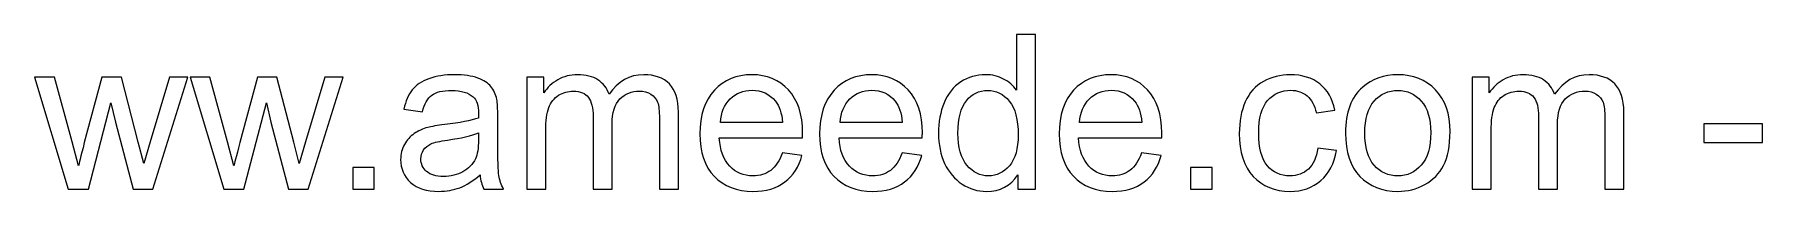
# Model space of a CAD drawing. Header units: millimetres. Extents: x -599 to 1818, y -719 to 408.
# Drawn here: x 620 to 1221, y -719 to -665 of the extents above; entities that cross this region are included whole.
import ezdxf

# ---------------------------------------------------------------- set-up
doc = ezdxf.new("R2010")
doc.units = ezdxf.units.MM
doc.header["$MEASUREMENT"] = 0
doc.layers.add('Layer 1', color=7, linetype='Continuous')

msp = doc.modelspace()

# ---------------------------------------------------------------- linework, layer by layer
at = {"layer": 'Layer 1', "color": 250}
for points, knots in [([(962.0584, -718.5801), (962.0584, -718.5801), (962.0584, -713.6508), (962.0584, -713.6508), (962.0584, -713.6508), (959.6, -717.4819), (955.981, -719.4037), (951.2015, -719.4037), (951.2015, -719.4037), (948.1066, -719.4037), (945.2613, -718.5551), (942.6781, -716.8455), (942.6781, -716.8455), (940.0824, -715.1483), (938.0733, -712.7648), (936.6381, -709.7198), (936.6381, -709.7198), (935.2155, -706.6624), (934.5042, -703.1557), (934.5042, -699.1873), (934.5042, -699.1873), (934.5042, -695.3187), (935.1531, -691.8121), (936.4385, -688.6548), (936.4385, -688.6548), (937.7363, -685.51), (939.6706, -683.0891), (942.2538, -681.4168), (942.2538, -681.4168), (944.8245, -679.7321), (947.7197, -678.896), (950.902, -678.896), (950.902, -678.896), (953.2481, -678.896), (955.3321, -679.3952), (957.1541, -680.3811), (957.1541, -680.3811), (958.976, -681.3669), (960.4611, -682.6648), (961.6092, -684.2496), (961.6092, -684.2496), (961.6092, -684.2496), (961.6092, -664.9692), (961.6092, -664.9692), (961.6092, -664.9692), (961.6092, -664.9692), (968.1982, -664.9692), (968.1982, -664.9692), (968.1982, -664.9692), (968.1982, -664.9692), (968.1982, -718.5801), (968.1982, -718.5801), (968.1982, -718.5801), (968.1982, -718.5801), (962.0584, -718.5801), (962.0584, -718.5801)], [0, 0, 0, 0, 0.06666667, 0.06666667, 0.06666667, 0.06666667, 0.13333333, 0.13333333, 0.13333333, 0.13333333, 0.2, 0.2, 0.2, 0.2, 0.26666667, 0.26666667, 0.26666667, 0.26666667, 0.33333333, 0.33333333, 0.33333333, 0.33333333, 0.4, 0.4, 0.4, 0.4, 0.46666667, 0.46666667, 0.46666667, 0.46666667, 0.53333333, 0.53333333, 0.53333333, 0.53333333, 0.6, 0.6, 0.6, 0.6, 0.66666667, 0.66666667, 0.66666667, 0.66666667, 0.73333333, 0.73333333, 0.73333333, 0.73333333, 0.8, 0.8, 0.8, 0.8, 0.86666667, 0.86666667, 0.86666667, 0.86666667, 1, 1, 1, 1]), ([(775.0566, -713.7132), (772.6107, -715.7972), (770.2521, -717.2573), (767.9934, -718.1184), (767.9934, -718.1184), (765.7346, -718.9794), (763.3136, -719.4037), (760.7179, -719.4037), (760.7179, -719.4037), (756.45, -719.4037), (753.168, -718.368), (750.8718, -716.2839), (750.8718, -716.2839), (748.5756, -714.2124), (747.4275, -711.5543), (747.4275, -708.3221), (747.4275, -708.3221), (747.4275, -706.4253), (747.8643, -704.6907), (748.7254, -703.1183), (748.7254, -703.1183), (749.5989, -701.5459), (750.7345, -700.298), (752.1322, -699.3495), (752.1322, -699.3495), (753.5424, -698.4011), (755.1147, -697.6773), (756.8743, -697.1906), (756.8743, -697.1906), (758.1722, -696.8537), (760.1314, -696.5292), (762.7396, -696.2048), (762.7396, -696.2048), (768.0557, -695.5808), (771.9867, -694.8196), (774.4951, -693.946), (774.4951, -693.946), (774.52, -693.0475), (774.5325, -692.4735), (774.5325, -692.2364), (774.5325, -692.2364), (774.5325, -689.5658), (773.9085, -687.6814), (772.6606, -686.5833), (772.6606, -686.5833), (770.9759, -685.0982), (768.4676, -684.362), (765.1481, -684.362), (765.1481, -684.362), (762.0407, -684.362), (759.7446, -684.911), (758.272, -685.9967), (758.272, -685.9967), (756.787, -687.0824), (755.7013, -689.0042), (754.99, -691.7746), (754.99, -691.7746), (754.99, -691.7746), (748.5507, -690.8761), (748.5507, -690.8761), (748.5507, -690.8761), (749.1372, -688.1182), (750.0981, -685.8844), (751.4458, -684.1872), (751.4458, -684.1872), (752.7936, -682.4901), (754.7404, -681.1922), (757.2861, -680.2688), (757.2861, -680.2688), (759.8194, -679.3578), (762.777, -678.896), (766.1215, -678.896), (766.1215, -678.896), (769.4409, -678.896), (772.1489, -679.2829), (774.233, -680.0691), (774.233, -680.0691), (776.3045, -680.8553), (777.8395, -681.8287), (778.8129, -683.0142), (778.8129, -683.0142), (779.7863, -684.1997), (780.4726, -685.6972), (780.872, -687.5067), (780.872, -687.5067), (781.0841, -688.6299), (781.1964, -690.6515), (781.1964, -693.5592), (781.1964, -693.5592), (781.1964, -693.5592), (781.1964, -702.2947), (781.1964, -702.2947), (781.1964, -702.2947), (781.1964, -708.397), (781.3337, -712.2531), (781.6082, -713.8879), (781.6082, -713.8879), (781.8703, -715.5227), (782.4194, -717.0826), (783.2181, -718.5801), (783.2181, -718.5801), (783.2181, -718.5801), (776.3295, -718.5801), (776.3295, -718.5801), (776.3295, -718.5801), (775.6681, -717.1949), (775.2438, -715.5726), (775.0566, -713.7132)], [0, 0, 0, 0, 0.03571429, 0.03571429, 0.03571429, 0.03571429, 0.07142857, 0.07142857, 0.07142857, 0.07142857, 0.10714286, 0.10714286, 0.10714286, 0.10714286, 0.14285714, 0.14285714, 0.14285714, 0.14285714, 0.17857143, 0.17857143, 0.17857143, 0.17857143, 0.21428571, 0.21428571, 0.21428571, 0.21428571, 0.25, 0.25, 0.25, 0.25, 0.28571429, 0.28571429, 0.28571429, 0.28571429, 0.32142857, 0.32142857, 0.32142857, 0.32142857, 0.35714286, 0.35714286, 0.35714286, 0.35714286, 0.39285714, 0.39285714, 0.39285714, 0.39285714, 0.42857143, 0.42857143, 0.42857143, 0.42857143, 0.46428571, 0.46428571, 0.46428571, 0.46428571, 0.5, 0.5, 0.5, 0.5, 0.53571429, 0.53571429, 0.53571429, 0.53571429, 0.57142857, 0.57142857, 0.57142857, 0.57142857, 0.60714286, 0.60714286, 0.60714286, 0.60714286, 0.64285714, 0.64285714, 0.64285714, 0.64285714, 0.67857143, 0.67857143, 0.67857143, 0.67857143, 0.71428571, 0.71428571, 0.71428571, 0.71428571, 0.75, 0.75, 0.75, 0.75, 0.78571429, 0.78571429, 0.78571429, 0.78571429, 0.82142857, 0.82142857, 0.82142857, 0.82142857, 0.85714286, 0.85714286, 0.85714286, 0.85714286, 0.89285714, 0.89285714, 0.89285714, 0.89285714, 0.92857143, 0.92857143, 0.92857143, 0.92857143, 1, 1, 1, 1]), ([(791.3171, -718.5801), (791.3171, -718.5801), (791.3171, -679.7197), (791.3171, -679.7197), (791.3171, -679.7197), (791.3171, -679.7197), (797.2323, -679.7197), (797.2323, -679.7197), (797.2323, -679.7197), (797.2323, -679.7197), (797.2323, -685.2105), (797.2323, -685.2105), (797.2323, -685.2105), (798.4428, -683.3137), (800.0651, -681.7787), (802.0867, -680.6306), (802.0867, -680.6306), (804.1083, -679.4701), (806.4045, -678.896), (808.9877, -678.896), (808.9877, -678.896), (811.858, -678.896), (814.2165, -679.495), (816.051, -680.6806), (816.051, -680.6806), (817.8854, -681.8786), (819.1833, -683.5383), (819.932, -685.6848), (819.932, -685.6848), (823.0269, -681.1548), (827.0328, -678.896), (831.9745, -678.896), (831.9745, -678.896), (835.8431, -678.896), (838.8257, -679.9568), (840.8972, -682.0907), (840.8972, -682.0907), (842.9813, -684.2247), (844.0295, -687.5067), (844.0295, -691.9369), (844.0295, -691.9369), (844.0295, -691.9369), (844.0295, -718.5801), (844.0295, -718.5801), (844.0295, -718.5801), (844.0295, -718.5801), (837.4405, -718.5801), (837.4405, -718.5801), (837.4405, -718.5801), (837.4405, -718.5801), (837.4405, -694.1207), (837.4405, -694.1207), (837.4405, -694.1207), (837.4405, -691.5001), (837.2158, -689.6032), (836.7915, -688.4427), (836.7915, -688.4427), (836.3672, -687.2821), (835.5935, -686.3586), (834.4579, -685.6473), (834.4579, -685.6473), (833.3348, -684.936), (832.012, -684.5866), (830.502, -684.5866), (830.502, -684.5866), (827.7565, -684.5866), (825.4853, -685.4976), (823.6758, -687.3071), (823.6758, -687.3071), (821.8663, -689.129), (820.9678, -692.0367), (820.9678, -696.0301), (820.9678, -696.0301), (820.9678, -696.0301), (820.9678, -718.5801), (820.9678, -718.5801), (820.9678, -718.5801), (820.9678, -718.5801), (814.3788, -718.5801), (814.3788, -718.5801), (814.3788, -718.5801), (814.3788, -718.5801), (814.3788, -693.3595), (814.3788, -693.3595), (814.3788, -693.3595), (814.3788, -690.4394), (813.8422, -688.243), (812.7689, -686.7829), (812.7689, -686.7829), (811.6957, -685.3229), (809.9362, -684.5866), (807.5027, -684.5866), (807.5027, -684.5866), (805.6558, -684.5866), (803.9461, -685.0733), (802.3737, -686.0467), (802.3737, -686.0467), (800.8013, -687.02), (799.6657, -688.4427), (798.9544, -690.327), (798.9544, -690.327), (798.2556, -692.1989), (797.9061, -694.9069), (797.9061, -698.4386), (797.9061, -698.4386), (797.9061, -698.4386), (797.9061, -718.5801), (797.9061, -718.5801), (797.9061, -718.5801), (797.9061, -718.5801), (791.3171, -718.5801), (791.3171, -718.5801)], [0, 0, 0, 0, 0.03448276, 0.03448276, 0.03448276, 0.03448276, 0.06896552, 0.06896552, 0.06896552, 0.06896552, 0.10344828, 0.10344828, 0.10344828, 0.10344828, 0.13793103, 0.13793103, 0.13793103, 0.13793103, 0.17241379, 0.17241379, 0.17241379, 0.17241379, 0.20689655, 0.20689655, 0.20689655, 0.20689655, 0.24137931, 0.24137931, 0.24137931, 0.24137931, 0.27586207, 0.27586207, 0.27586207, 0.27586207, 0.31034483, 0.31034483, 0.31034483, 0.31034483, 0.34482759, 0.34482759, 0.34482759, 0.34482759, 0.37931034, 0.37931034, 0.37931034, 0.37931034, 0.4137931, 0.4137931, 0.4137931, 0.4137931, 0.44827586, 0.44827586, 0.44827586, 0.44827586, 0.48275862, 0.48275862, 0.48275862, 0.48275862, 0.51724138, 0.51724138, 0.51724138, 0.51724138, 0.55172414, 0.55172414, 0.55172414, 0.55172414, 0.5862069, 0.5862069, 0.5862069, 0.5862069, 0.62068966, 0.62068966, 0.62068966, 0.62068966, 0.65517241, 0.65517241, 0.65517241, 0.65517241, 0.68965517, 0.68965517, 0.68965517, 0.68965517, 0.72413793, 0.72413793, 0.72413793, 0.72413793, 0.75862069, 0.75862069, 0.75862069, 0.75862069, 0.79310345, 0.79310345, 0.79310345, 0.79310345, 0.82758621, 0.82758621, 0.82758621, 0.82758621, 0.86206897, 0.86206897, 0.86206897, 0.86206897, 0.89655172, 0.89655172, 0.89655172, 0.89655172, 0.93103448, 0.93103448, 0.93103448, 0.93103448, 1, 1, 1, 1]), ([(880.1945, -706.001), (880.1945, -706.001), (887.0081, -706.8995), (887.0081, -706.8995), (887.0081, -706.8995), (885.9474, -710.8554), (883.9632, -713.9378), (881.068, -716.1217), (881.068, -716.1217), (878.1728, -718.3056), (874.4789, -719.4037), (869.9739, -719.4037), (869.9739, -719.4037), (864.3083, -719.4037), (859.8158, -717.6566), (856.4963, -714.1624), (856.4963, -714.1624), (853.1768, -710.6807), (851.5171, -705.7764), (851.5171, -699.4743), (851.5171, -699.4743), (851.5171, -692.9602), (853.1893, -687.8936), (856.5462, -684.2996), (856.5462, -684.2996), (859.9032, -680.693), (864.2584, -678.896), (869.612, -678.896), (869.612, -678.896), (874.7909, -678.896), (879.0214, -680.6556), (882.3034, -684.1872), (882.3034, -684.1872), (885.5855, -687.7189), (887.2328, -692.6856), (887.2328, -699.0875), (887.2328, -699.0875), (887.2328, -699.4743), (887.2203, -700.0609), (887.1953, -700.8346), (887.1953, -700.8346), (887.1953, -700.8346), (858.2559, -700.8346), (858.2559, -700.8346), (858.2559, -700.8346), (858.5055, -705.09), (859.7035, -708.3596), (861.8749, -710.6183), (861.8749, -710.6183), (864.0338, -712.8771), (866.7418, -714.0127), (869.9739, -714.0127), (869.9739, -714.0127), (872.3824, -714.0127), (874.4415, -713.3762), (876.1387, -712.1034), (876.1387, -712.1034), (877.8484, -710.8305), (879.1961, -708.7964), (880.1945, -706.001)], [0, 0, 0, 0, 0.0625, 0.0625, 0.0625, 0.0625, 0.125, 0.125, 0.125, 0.125, 0.1875, 0.1875, 0.1875, 0.1875, 0.25, 0.25, 0.25, 0.25, 0.3125, 0.3125, 0.3125, 0.3125, 0.375, 0.375, 0.375, 0.375, 0.4375, 0.4375, 0.4375, 0.4375, 0.5, 0.5, 0.5, 0.5, 0.5625, 0.5625, 0.5625, 0.5625, 0.625, 0.625, 0.625, 0.625, 0.6875, 0.6875, 0.6875, 0.6875, 0.75, 0.75, 0.75, 0.75, 0.8125, 0.8125, 0.8125, 0.8125, 0.875, 0.875, 0.875, 0.875, 1, 1, 1, 1]), ([(921.8378, -706.001), (921.8378, -706.001), (928.6514, -706.8995), (928.6514, -706.8995), (928.6514, -706.8995), (927.5907, -710.8554), (925.6065, -713.9378), (922.7113, -716.1217), (922.7113, -716.1217), (919.8161, -718.3056), (916.1222, -719.4037), (911.6172, -719.4037), (911.6172, -719.4037), (905.9516, -719.4037), (901.4591, -717.6566), (898.1396, -714.1624), (898.1396, -714.1624), (894.8201, -710.6807), (893.1604, -705.7764), (893.1604, -699.4743), (893.1604, -699.4743), (893.1604, -692.9602), (894.8326, -687.8936), (898.1895, -684.2996), (898.1895, -684.2996), (901.5465, -680.693), (905.9017, -678.896), (911.2553, -678.896), (911.2553, -678.896), (916.4342, -678.896), (920.6647, -680.6556), (923.9467, -684.1872), (923.9467, -684.1872), (927.2288, -687.7189), (928.8761, -692.6856), (928.8761, -699.0875), (928.8761, -699.0875), (928.8761, -699.4743), (928.8636, -700.0609), (928.8386, -700.8346), (928.8386, -700.8346), (928.8386, -700.8346), (899.8992, -700.8346), (899.8992, -700.8346), (899.8992, -700.8346), (900.1488, -705.09), (901.3468, -708.3596), (903.5182, -710.6183), (903.5182, -710.6183), (905.6771, -712.8771), (908.3851, -714.0127), (911.6172, -714.0127), (911.6172, -714.0127), (914.0257, -714.0127), (916.0848, -713.3762), (917.782, -712.1034), (917.782, -712.1034), (919.4917, -710.8305), (920.8394, -708.7964), (921.8378, -706.001)], [0, 0, 0, 0, 0.0625, 0.0625, 0.0625, 0.0625, 0.125, 0.125, 0.125, 0.125, 0.1875, 0.1875, 0.1875, 0.1875, 0.25, 0.25, 0.25, 0.25, 0.3125, 0.3125, 0.3125, 0.3125, 0.375, 0.375, 0.375, 0.375, 0.4375, 0.4375, 0.4375, 0.4375, 0.5, 0.5, 0.5, 0.5, 0.5625, 0.5625, 0.5625, 0.5625, 0.625, 0.625, 0.625, 0.625, 0.6875, 0.6875, 0.6875, 0.6875, 0.75, 0.75, 0.75, 0.75, 0.8125, 0.8125, 0.8125, 0.8125, 0.875, 0.875, 0.875, 0.875, 1, 1, 1, 1]), ([(1005.1244, -706.001), (1005.1244, -706.001), (1011.938, -706.8995), (1011.938, -706.8995), (1011.938, -706.8995), (1010.8773, -710.8554), (1008.8931, -713.9378), (1005.9979, -716.1217), (1005.9979, -716.1217), (1003.1027, -718.3056), (999.4088, -719.4037), (994.9038, -719.4037), (994.9038, -719.4037), (989.2382, -719.4037), (984.7457, -717.6566), (981.4262, -714.1624), (981.4262, -714.1624), (978.1067, -710.6807), (976.447, -705.7764), (976.447, -699.4743), (976.447, -699.4743), (976.447, -692.9602), (978.1192, -687.8936), (981.4761, -684.2996), (981.4761, -684.2996), (984.8331, -680.693), (989.1883, -678.896), (994.5419, -678.896), (994.5419, -678.896), (999.7208, -678.896), (1003.9513, -680.6556), (1007.2333, -684.1872), (1007.2333, -684.1872), (1010.5154, -687.7189), (1012.1627, -692.6856), (1012.1627, -699.0875), (1012.1627, -699.0875), (1012.1627, -699.4743), (1012.1502, -700.0609), (1012.1252, -700.8346), (1012.1252, -700.8346), (1012.1252, -700.8346), (983.1858, -700.8346), (983.1858, -700.8346), (983.1858, -700.8346), (983.4354, -705.09), (984.6334, -708.3596), (986.8048, -710.6183), (986.8048, -710.6183), (988.9637, -712.8771), (991.6717, -714.0127), (994.9038, -714.0127), (994.9038, -714.0127), (997.3123, -714.0127), (999.3714, -713.3762), (1001.0686, -712.1034), (1001.0686, -712.1034), (1002.7783, -710.8305), (1004.126, -708.7964), (1005.1244, -706.001)], [0, 0, 0, 0, 0.0625, 0.0625, 0.0625, 0.0625, 0.125, 0.125, 0.125, 0.125, 0.1875, 0.1875, 0.1875, 0.1875, 0.25, 0.25, 0.25, 0.25, 0.3125, 0.3125, 0.3125, 0.3125, 0.375, 0.375, 0.375, 0.375, 0.4375, 0.4375, 0.4375, 0.4375, 0.5, 0.5, 0.5, 0.5, 0.5625, 0.5625, 0.5625, 0.5625, 0.625, 0.625, 0.625, 0.625, 0.6875, 0.6875, 0.6875, 0.6875, 0.75, 0.75, 0.75, 0.75, 0.8125, 0.8125, 0.8125, 0.8125, 0.875, 0.875, 0.875, 0.875, 1, 1, 1, 1]), ([(1066.4474, -704.3537), (1066.4474, -704.3537), (1072.8867, -705.2522), (1072.8867, -705.2522), (1072.8867, -705.2522), (1072.1754, -709.6824), (1070.3784, -713.1391), (1067.4707, -715.6475), (1067.4707, -715.6475), (1064.563, -718.1558), (1060.9815, -719.4037), (1056.751, -719.4037), (1056.751, -719.4037), (1051.4473, -719.4037), (1047.1794, -717.6691), (1043.9598, -714.1999), (1043.9598, -714.1999), (1040.7276, -710.7306), (1039.1178, -705.7639), (1039.1178, -699.2996), (1039.1178, -699.2996), (1039.1178, -695.1066), (1039.8167, -691.4502), (1041.2019, -688.3054), (1041.2019, -688.3054), (1042.5871, -685.1731), (1044.6961, -682.8145), (1047.5413, -681.2546), (1047.5413, -681.2546), (1050.3741, -679.6822), (1053.4565, -678.896), (1056.8009, -678.896), (1056.8009, -678.896), (1061.0065, -678.896), (1064.4632, -679.9568), (1067.1338, -682.0907), (1067.1338, -682.0907), (1069.8168, -684.2247), (1071.539, -687.2571), (1072.2877, -691.1756), (1072.2877, -691.1756), (1072.2877, -691.1756), (1065.9233, -692.149), (1065.9233, -692.149), (1065.9233, -692.149), (1065.3118, -689.5408), (1064.2386, -687.5816), (1062.6787, -686.2588), (1062.6787, -686.2588), (1061.1313, -684.9485), (1059.2594, -684.2871), (1057.063, -684.2871), (1057.063, -684.2871), (1053.7435, -684.2871), (1051.048, -685.4726), (1048.964, -687.8437), (1048.964, -687.8437), (1046.8924, -690.2272), (1045.8566, -693.971), (1045.8566, -699.1124), (1045.8566, -699.1124), (1045.8566, -704.3288), (1046.855, -708.11), (1048.8517, -710.4686), (1048.8517, -710.4686), (1050.8608, -712.8272), (1053.469, -714.0127), (1056.6762, -714.0127), (1056.6762, -714.0127), (1059.2718, -714.0127), (1061.4308, -713.2265), (1063.1529, -711.6416), (1063.1529, -711.6416), (1064.8875, -710.0692), (1065.9857, -707.6358), (1066.4474, -704.3537)], [0, 0, 0, 0, 0.05, 0.05, 0.05, 0.05, 0.1, 0.1, 0.1, 0.1, 0.15, 0.15, 0.15, 0.15, 0.2, 0.2, 0.2, 0.2, 0.25, 0.25, 0.25, 0.25, 0.3, 0.3, 0.3, 0.3, 0.35, 0.35, 0.35, 0.35, 0.4, 0.4, 0.4, 0.4, 0.45, 0.45, 0.45, 0.45, 0.5, 0.5, 0.5, 0.5, 0.55, 0.55, 0.55, 0.55, 0.6, 0.6, 0.6, 0.6, 0.65, 0.65, 0.65, 0.65, 0.7, 0.7, 0.7, 0.7, 0.75, 0.75, 0.75, 0.75, 0.8, 0.8, 0.8, 0.8, 0.85, 0.85, 0.85, 0.85, 0.9, 0.9, 0.9, 0.9, 1, 1, 1, 1]), ([(1076.0315, -699.1499), (1076.0315, -691.9743), (1078.0282, -686.6581), (1082.034, -683.2014), (1082.034, -683.2014), (1085.366, -680.3311), (1089.4467, -678.896), (1094.2512, -678.896), (1094.2512, -678.896), (1099.5799, -678.896), (1103.9476, -680.6431), (1107.342, -684.1373), (1107.342, -684.1373), (1110.7239, -687.619), (1112.421, -692.4485), (1112.421, -698.6008), (1112.421, -698.6008), (1112.421, -703.5925), (1111.6723, -707.511), (1110.1748, -710.3687), (1110.1748, -710.3687), (1108.6773, -713.2265), (1106.4934, -715.4478), (1103.6232, -717.0327), (1103.6232, -717.0327), (1100.7654, -718.6175), (1097.6331, -719.4037), (1094.2512, -719.4037), (1094.2512, -719.4037), (1088.8103, -719.4037), (1084.4176, -717.6691), (1081.0606, -714.1874), (1081.0606, -714.1874), (1077.7037, -710.7057), (1076.0315, -705.689), (1076.0315, -699.1499)], [0, 0, 0, 0, 0.1, 0.1, 0.1, 0.1, 0.2, 0.2, 0.2, 0.2, 0.3, 0.3, 0.3, 0.3, 0.4, 0.4, 0.4, 0.4, 0.5, 0.5, 0.5, 0.5, 0.6, 0.6, 0.6, 0.6, 0.7, 0.7, 0.7, 0.7, 0.8, 0.8, 0.8, 0.8, 1, 1, 1, 1]), ([(1120.1457, -718.5801), (1120.1457, -718.5801), (1120.1457, -679.7197), (1120.1457, -679.7197), (1120.1457, -679.7197), (1120.1457, -679.7197), (1126.0609, -679.7197), (1126.0609, -679.7197), (1126.0609, -679.7197), (1126.0609, -679.7197), (1126.0609, -685.2105), (1126.0609, -685.2105), (1126.0609, -685.2105), (1127.2714, -683.3137), (1128.8937, -681.7787), (1130.9153, -680.6306), (1130.9153, -680.6306), (1132.9369, -679.4701), (1135.2331, -678.896), (1137.8163, -678.896), (1137.8163, -678.896), (1140.6866, -678.896), (1143.0451, -679.495), (1144.8796, -680.6806), (1144.8796, -680.6806), (1146.714, -681.8786), (1148.0119, -683.5383), (1148.7606, -685.6848), (1148.7606, -685.6848), (1151.8555, -681.1548), (1155.8614, -678.896), (1160.8031, -678.896), (1160.8031, -678.896), (1164.6717, -678.896), (1167.6543, -679.9568), (1169.7258, -682.0907), (1169.7258, -682.0907), (1171.8099, -684.2247), (1172.8581, -687.5067), (1172.8581, -691.9369), (1172.8581, -691.9369), (1172.8581, -691.9369), (1172.8581, -718.5801), (1172.8581, -718.5801), (1172.8581, -718.5801), (1172.8581, -718.5801), (1166.2691, -718.5801), (1166.2691, -718.5801), (1166.2691, -718.5801), (1166.2691, -718.5801), (1166.2691, -694.1207), (1166.2691, -694.1207), (1166.2691, -694.1207), (1166.2691, -691.5001), (1166.0444, -689.6032), (1165.6201, -688.4427), (1165.6201, -688.4427), (1165.1958, -687.2821), (1164.4221, -686.3586), (1163.2865, -685.6473), (1163.2865, -685.6473), (1162.1634, -684.936), (1160.8406, -684.5866), (1159.3306, -684.5866), (1159.3306, -684.5866), (1156.5851, -684.5866), (1154.3139, -685.4976), (1152.5044, -687.3071), (1152.5044, -687.3071), (1150.6949, -689.129), (1149.7964, -692.0367), (1149.7964, -696.0301), (1149.7964, -696.0301), (1149.7964, -696.0301), (1149.7964, -718.5801), (1149.7964, -718.5801), (1149.7964, -718.5801), (1149.7964, -718.5801), (1143.2074, -718.5801), (1143.2074, -718.5801), (1143.2074, -718.5801), (1143.2074, -718.5801), (1143.2074, -693.3595), (1143.2074, -693.3595), (1143.2074, -693.3595), (1143.2074, -690.4394), (1142.6708, -688.243), (1141.5975, -686.7829), (1141.5975, -686.7829), (1140.5243, -685.3229), (1138.7648, -684.5866), (1136.3313, -684.5866), (1136.3313, -684.5866), (1134.4844, -684.5866), (1132.7747, -685.0733), (1131.2023, -686.0467), (1131.2023, -686.0467), (1129.6299, -687.02), (1128.4943, -688.4427), (1127.783, -690.327), (1127.783, -690.327), (1127.0842, -692.1989), (1126.7347, -694.9069), (1126.7347, -698.4386), (1126.7347, -698.4386), (1126.7347, -698.4386), (1126.7347, -718.5801), (1126.7347, -718.5801), (1126.7347, -718.5801), (1126.7347, -718.5801), (1120.1457, -718.5801), (1120.1457, -718.5801)], [0, 0, 0, 0, 0.03448276, 0.03448276, 0.03448276, 0.03448276, 0.06896552, 0.06896552, 0.06896552, 0.06896552, 0.10344828, 0.10344828, 0.10344828, 0.10344828, 0.13793103, 0.13793103, 0.13793103, 0.13793103, 0.17241379, 0.17241379, 0.17241379, 0.17241379, 0.20689655, 0.20689655, 0.20689655, 0.20689655, 0.24137931, 0.24137931, 0.24137931, 0.24137931, 0.27586207, 0.27586207, 0.27586207, 0.27586207, 0.31034483, 0.31034483, 0.31034483, 0.31034483, 0.34482759, 0.34482759, 0.34482759, 0.34482759, 0.37931034, 0.37931034, 0.37931034, 0.37931034, 0.4137931, 0.4137931, 0.4137931, 0.4137931, 0.44827586, 0.44827586, 0.44827586, 0.44827586, 0.48275862, 0.48275862, 0.48275862, 0.48275862, 0.51724138, 0.51724138, 0.51724138, 0.51724138, 0.55172414, 0.55172414, 0.55172414, 0.55172414, 0.5862069, 0.5862069, 0.5862069, 0.5862069, 0.62068966, 0.62068966, 0.62068966, 0.62068966, 0.65517241, 0.65517241, 0.65517241, 0.65517241, 0.68965517, 0.68965517, 0.68965517, 0.68965517, 0.72413793, 0.72413793, 0.72413793, 0.72413793, 0.75862069, 0.75862069, 0.75862069, 0.75862069, 0.79310345, 0.79310345, 0.79310345, 0.79310345, 0.82758621, 0.82758621, 0.82758621, 0.82758621, 0.86206897, 0.86206897, 0.86206897, 0.86206897, 0.89655172, 0.89655172, 0.89655172, 0.89655172, 0.93103448, 0.93103448, 0.93103448, 0.93103448, 1, 1, 1, 1]), ([(631.8446, -718.5801), (631.8446, -718.5801), (620.1016, -679.7197), (620.1016, -679.7197), (620.1016, -679.7197), (620.1016, -679.7197), (626.9901, -679.7197), (626.9901, -679.7197), (626.9901, -679.7197), (626.9901, -679.7197), (633.1923, -702.1449), (633.1923, -702.1449), (633.1923, -702.1449), (633.1923, -702.1449), (635.3887, -710.4935), (635.3887, -710.4935), (635.3887, -710.4935), (635.476, -710.0817), (636.1499, -707.4112), (637.3979, -702.4818), (637.3979, -702.4818), (637.3979, -702.4818), (643.5501, -679.7197), (643.5501, -679.7197), (643.5501, -679.7197), (643.5501, -679.7197), (650.3014, -679.7197), (650.3014, -679.7197), (650.3014, -679.7197), (650.3014, -679.7197), (656.1542, -702.2822), (656.1542, -702.2822), (656.1542, -702.2822), (656.1542, -702.2822), (658.0635, -709.6824), (658.0635, -709.6824), (658.0635, -709.6824), (658.0635, -709.6824), (660.2973, -702.1823), (660.2973, -702.1823), (660.2973, -702.1823), (660.2973, -702.1823), (667.0112, -679.7197), (667.0112, -679.7197), (667.0112, -679.7197), (667.0112, -679.7197), (673.413, -679.7197), (673.413, -679.7197), (673.413, -679.7197), (673.413, -679.7197), (661.2208, -718.5801), (661.2208, -718.5801), (661.2208, -718.5801), (661.2208, -718.5801), (654.4071, -718.5801), (654.4071, -718.5801), (654.4071, -718.5801), (654.4071, -718.5801), (648.2423, -695.3312), (648.2423, -695.3312), (648.2423, -695.3312), (648.2423, -695.3312), (646.6824, -688.6798), (646.6824, -688.6798), (646.6824, -688.6798), (646.6824, -688.6798), (638.8205, -718.5801), (638.8205, -718.5801), (638.8205, -718.5801), (638.8205, -718.5801), (631.8446, -718.5801), (631.8446, -718.5801)], [0, 0, 0, 0, 0.05263158, 0.05263158, 0.05263158, 0.05263158, 0.10526316, 0.10526316, 0.10526316, 0.10526316, 0.15789474, 0.15789474, 0.15789474, 0.15789474, 0.21052632, 0.21052632, 0.21052632, 0.21052632, 0.26315789, 0.26315789, 0.26315789, 0.26315789, 0.31578947, 0.31578947, 0.31578947, 0.31578947, 0.36842105, 0.36842105, 0.36842105, 0.36842105, 0.42105263, 0.42105263, 0.42105263, 0.42105263, 0.47368421, 0.47368421, 0.47368421, 0.47368421, 0.52631579, 0.52631579, 0.52631579, 0.52631579, 0.57894737, 0.57894737, 0.57894737, 0.57894737, 0.63157895, 0.63157895, 0.63157895, 0.63157895, 0.68421053, 0.68421053, 0.68421053, 0.68421053, 0.73684211, 0.73684211, 0.73684211, 0.73684211, 0.78947368, 0.78947368, 0.78947368, 0.78947368, 0.84210526, 0.84210526, 0.84210526, 0.84210526, 0.89473684, 0.89473684, 0.89473684, 0.89473684, 1, 1, 1, 1]), ([(685.9173, -718.5801), (685.9173, -718.5801), (674.1743, -679.7197), (674.1743, -679.7197), (674.1743, -679.7197), (674.1743, -679.7197), (681.0628, -679.7197), (681.0628, -679.7197), (681.0628, -679.7197), (681.0628, -679.7197), (687.265, -702.1449), (687.265, -702.1449), (687.265, -702.1449), (687.265, -702.1449), (689.4614, -710.4935), (689.4614, -710.4935), (689.4614, -710.4935), (689.5487, -710.0817), (690.2226, -707.4112), (691.4706, -702.4818), (691.4706, -702.4818), (691.4706, -702.4818), (697.6228, -679.7197), (697.6228, -679.7197), (697.6228, -679.7197), (697.6228, -679.7197), (704.3741, -679.7197), (704.3741, -679.7197), (704.3741, -679.7197), (704.3741, -679.7197), (710.2269, -702.2822), (710.2269, -702.2822), (710.2269, -702.2822), (710.2269, -702.2822), (712.1362, -709.6824), (712.1362, -709.6824), (712.1362, -709.6824), (712.1362, -709.6824), (714.37, -702.1823), (714.37, -702.1823), (714.37, -702.1823), (714.37, -702.1823), (721.0839, -679.7197), (721.0839, -679.7197), (721.0839, -679.7197), (721.0839, -679.7197), (727.4857, -679.7197), (727.4857, -679.7197), (727.4857, -679.7197), (727.4857, -679.7197), (715.2935, -718.5801), (715.2935, -718.5801), (715.2935, -718.5801), (715.2935, -718.5801), (708.4798, -718.5801), (708.4798, -718.5801), (708.4798, -718.5801), (708.4798, -718.5801), (702.315, -695.3312), (702.315, -695.3312), (702.315, -695.3312), (702.315, -695.3312), (700.7551, -688.6798), (700.7551, -688.6798), (700.7551, -688.6798), (700.7551, -688.6798), (692.8932, -718.5801), (692.8932, -718.5801), (692.8932, -718.5801), (692.8932, -718.5801), (685.9173, -718.5801), (685.9173, -718.5801)], [0, 0, 0, 0, 0.05263158, 0.05263158, 0.05263158, 0.05263158, 0.10526316, 0.10526316, 0.10526316, 0.10526316, 0.15789474, 0.15789474, 0.15789474, 0.15789474, 0.21052632, 0.21052632, 0.21052632, 0.21052632, 0.26315789, 0.26315789, 0.26315789, 0.26315789, 0.31578947, 0.31578947, 0.31578947, 0.31578947, 0.36842105, 0.36842105, 0.36842105, 0.36842105, 0.42105263, 0.42105263, 0.42105263, 0.42105263, 0.47368421, 0.47368421, 0.47368421, 0.47368421, 0.52631579, 0.52631579, 0.52631579, 0.52631579, 0.57894737, 0.57894737, 0.57894737, 0.57894737, 0.63157895, 0.63157895, 0.63157895, 0.63157895, 0.68421053, 0.68421053, 0.68421053, 0.68421053, 0.73684211, 0.73684211, 0.73684211, 0.73684211, 0.78947368, 0.78947368, 0.78947368, 0.78947368, 0.84210526, 0.84210526, 0.84210526, 0.84210526, 0.89473684, 0.89473684, 0.89473684, 0.89473684, 1, 1, 1, 1]), ([(858.6303, -695.4435), (858.6303, -695.4435), (880.2693, -695.4435), (880.2693, -695.4435), (880.2693, -695.4435), (879.9823, -692.174), (879.1462, -689.728), (877.786, -688.0933), (877.786, -688.0933), (875.7019, -685.56), (872.9814, -684.2871), (869.6495, -684.2871), (869.6495, -684.2871), (866.6295, -684.2871), (864.0962, -685.2979), (862.0371, -687.3195), (862.0371, -687.3195), (859.9905, -689.3412), (858.8549, -692.0492), (858.6303, -695.4435)], [0, 0, 0, 0, 0.16666667, 0.16666667, 0.16666667, 0.16666667, 0.33333333, 0.33333333, 0.33333333, 0.33333333, 0.5, 0.5, 0.5, 0.5, 0.66666667, 0.66666667, 0.66666667, 0.66666667, 1, 1, 1, 1]), ([(900.2736, -695.4435), (900.2736, -695.4435), (921.9126, -695.4435), (921.9126, -695.4435), (921.9126, -695.4435), (921.6256, -692.174), (920.7895, -689.728), (919.4293, -688.0933), (919.4293, -688.0933), (917.3452, -685.56), (914.6247, -684.2871), (911.2928, -684.2871), (911.2928, -684.2871), (908.2728, -684.2871), (905.7395, -685.2979), (903.6804, -687.3195), (903.6804, -687.3195), (901.6338, -689.3412), (900.4982, -692.0492), (900.2736, -695.4435)], [0, 0, 0, 0, 0.16666667, 0.16666667, 0.16666667, 0.16666667, 0.33333333, 0.33333333, 0.33333333, 0.33333333, 0.5, 0.5, 0.5, 0.5, 0.66666667, 0.66666667, 0.66666667, 0.66666667, 1, 1, 1, 1]), ([(941.243, -699.1998), (941.243, -704.1665), (942.2913, -707.8729), (944.4003, -710.3313), (944.4003, -710.3313), (946.4968, -712.7897), (948.9801, -714.0127), (951.8379, -714.0127), (951.8379, -714.0127), (954.7206, -714.0127), (957.1665, -712.8396), (959.1882, -710.4935), (959.1882, -710.4935), (961.1973, -708.1474), (962.2082, -704.5659), (962.2082, -699.7489), (962.2082, -699.7489), (962.2082, -694.4577), (961.1849, -690.5641), (959.1258, -688.0808), (959.1258, -688.0808), (957.0792, -685.5974), (954.5459, -684.362), (951.5384, -684.362), (951.5384, -684.362), (948.6058, -684.362), (946.1598, -685.5475), (944.1881, -687.931), (944.1881, -687.931), (942.2289, -690.3146), (941.243, -694.0708), (941.243, -699.1998)], [0, 0, 0, 0, 0.11111111, 0.11111111, 0.11111111, 0.11111111, 0.22222222, 0.22222222, 0.22222222, 0.22222222, 0.33333333, 0.33333333, 0.33333333, 0.33333333, 0.44444444, 0.44444444, 0.44444444, 0.44444444, 0.55555556, 0.55555556, 0.55555556, 0.55555556, 0.66666667, 0.66666667, 0.66666667, 0.66666667, 0.77777778, 0.77777778, 0.77777778, 0.77777778, 1, 1, 1, 1]), ([(983.5602, -695.4435), (983.5602, -695.4435), (1005.1992, -695.4435), (1005.1992, -695.4435), (1005.1992, -695.4435), (1004.9122, -692.174), (1004.0761, -689.728), (1002.7159, -688.0933), (1002.7159, -688.0933), (1000.6318, -685.56), (997.9113, -684.2871), (994.5794, -684.2871), (994.5794, -684.2871), (991.5594, -684.2871), (989.0261, -685.2979), (986.967, -687.3195), (986.967, -687.3195), (984.9204, -689.3412), (983.7848, -692.0492), (983.5602, -695.4435)], [0, 0, 0, 0, 0.16666667, 0.16666667, 0.16666667, 0.16666667, 0.33333333, 0.33333333, 0.33333333, 0.33333333, 0.5, 0.5, 0.5, 0.5, 0.66666667, 0.66666667, 0.66666667, 0.66666667, 1, 1, 1, 1]), ([(1082.7703, -699.1624), (1082.7703, -704.1291), (1083.856, -707.8479), (1086.0274, -710.3063), (1086.0274, -710.3063), (1088.2113, -712.7772), (1090.9442, -714.0127), (1094.2512, -714.0127), (1094.2512, -714.0127), (1097.5208, -714.0127), (1100.2413, -712.7772), (1102.4251, -710.2939), (1102.4251, -710.2939), (1104.5965, -707.8105), (1105.6822, -704.0293), (1105.6822, -698.9502), (1105.6822, -698.9502), (1105.6822, -694.1582), (1104.5841, -690.5267), (1102.4002, -688.0683), (1102.4002, -688.0683), (1100.2163, -685.5974), (1097.4958, -684.362), (1094.2512, -684.362), (1094.2512, -684.362), (1090.9442, -684.362), (1088.2113, -685.5849), (1086.0274, -688.0433), (1086.0274, -688.0433), (1083.856, -690.5017), (1082.7703, -694.2081), (1082.7703, -699.1624)], [0, 0, 0, 0, 0.11111111, 0.11111111, 0.11111111, 0.11111111, 0.22222222, 0.22222222, 0.22222222, 0.22222222, 0.33333333, 0.33333333, 0.33333333, 0.33333333, 0.44444444, 0.44444444, 0.44444444, 0.44444444, 0.55555556, 0.55555556, 0.55555556, 0.55555556, 0.66666667, 0.66666667, 0.66666667, 0.66666667, 0.77777778, 0.77777778, 0.77777778, 0.77777778, 1, 1, 1, 1]), ([(1200.6993, -702.4818), (1200.6993, -702.4818), (1200.6993, -695.8928), (1200.6993, -695.8928), (1200.6993, -695.8928), (1200.6993, -695.8928), (1221.0655, -695.8928), (1221.0655, -695.8928), (1221.0655, -695.8928), (1221.0655, -695.8928), (1221.0655, -702.4818), (1221.0655, -702.4818), (1221.0655, -702.4818), (1221.0655, -702.4818), (1200.6993, -702.4818), (1200.6993, -702.4818)], [0, 0, 0, 0, 0.2, 0.2, 0.2, 0.2, 0.4, 0.4, 0.4, 0.4, 0.6, 0.6, 0.6, 0.6, 1, 1, 1, 1]), ([(774.5325, -699.1124), (772.1365, -700.0858), (768.5424, -700.9095), (763.7504, -701.5833), (763.7504, -701.5833), (761.0299, -701.9702), (759.1081, -702.407), (757.985, -702.8937), (757.985, -702.8937), (756.8618, -703.3804), (756.0008, -704.0917), (755.3893, -705.0151), (755.3893, -705.0151), (754.7778, -705.9511), (754.4658, -706.9869), (754.4658, -708.135), (754.4658, -708.135), (754.4658, -709.8696), (755.1272, -711.3296), (756.4625, -712.4902), (756.4625, -712.4902), (757.7978, -713.6508), (759.7446, -714.2373), (762.3028, -714.2373), (762.3028, -714.2373), (764.8361, -714.2373), (767.0948, -713.6882), (769.079, -712.5776), (769.079, -712.5776), (771.0508, -711.4794), (772.5108, -709.9694), (773.4343, -708.0601), (773.4343, -708.0601), (774.1456, -706.575), (774.4951, -704.3912), (774.4951, -701.5085), (774.4951, -701.5085), (774.4951, -701.5085), (774.5325, -699.1124), (774.5325, -699.1124)], [0, 0, 0, 0, 0.09090909, 0.09090909, 0.09090909, 0.09090909, 0.18181818, 0.18181818, 0.18181818, 0.18181818, 0.27272727, 0.27272727, 0.27272727, 0.27272727, 0.36363636, 0.36363636, 0.36363636, 0.36363636, 0.45454545, 0.45454545, 0.45454545, 0.45454545, 0.54545455, 0.54545455, 0.54545455, 0.54545455, 0.63636364, 0.63636364, 0.63636364, 0.63636364, 0.72727273, 0.72727273, 0.72727273, 0.72727273, 0.81818182, 0.81818182, 0.81818182, 0.81818182, 1, 1, 1, 1]), ([(730.7428, -718.5801), (730.7428, -718.5801), (730.7428, -711.0925), (730.7428, -711.0925), (730.7428, -711.0925), (730.7428, -711.0925), (738.2303, -711.0925), (738.2303, -711.0925), (738.2303, -711.0925), (738.2303, -711.0925), (738.2303, -718.5801), (738.2303, -718.5801), (738.2303, -718.5801), (738.2303, -718.5801), (730.7428, -718.5801), (730.7428, -718.5801)], [0, 0, 0, 0, 0.2, 0.2, 0.2, 0.2, 0.4, 0.4, 0.4, 0.4, 0.6, 0.6, 0.6, 0.6, 1, 1, 1, 1]), ([(1022.1336, -718.5801), (1022.1336, -718.5801), (1022.1336, -711.0925), (1022.1336, -711.0925), (1022.1336, -711.0925), (1022.1336, -711.0925), (1029.6211, -711.0925), (1029.6211, -711.0925), (1029.6211, -711.0925), (1029.6211, -711.0925), (1029.6211, -718.5801), (1029.6211, -718.5801), (1029.6211, -718.5801), (1029.6211, -718.5801), (1022.1336, -718.5801), (1022.1336, -718.5801)], [0, 0, 0, 0, 0.2, 0.2, 0.2, 0.2, 0.4, 0.4, 0.4, 0.4, 0.6, 0.6, 0.6, 0.6, 1, 1, 1, 1])]:
    msp.add_open_spline(points, degree=3, knots=knots, dxfattribs=at)

doc.saveas('drawing.dxf')
